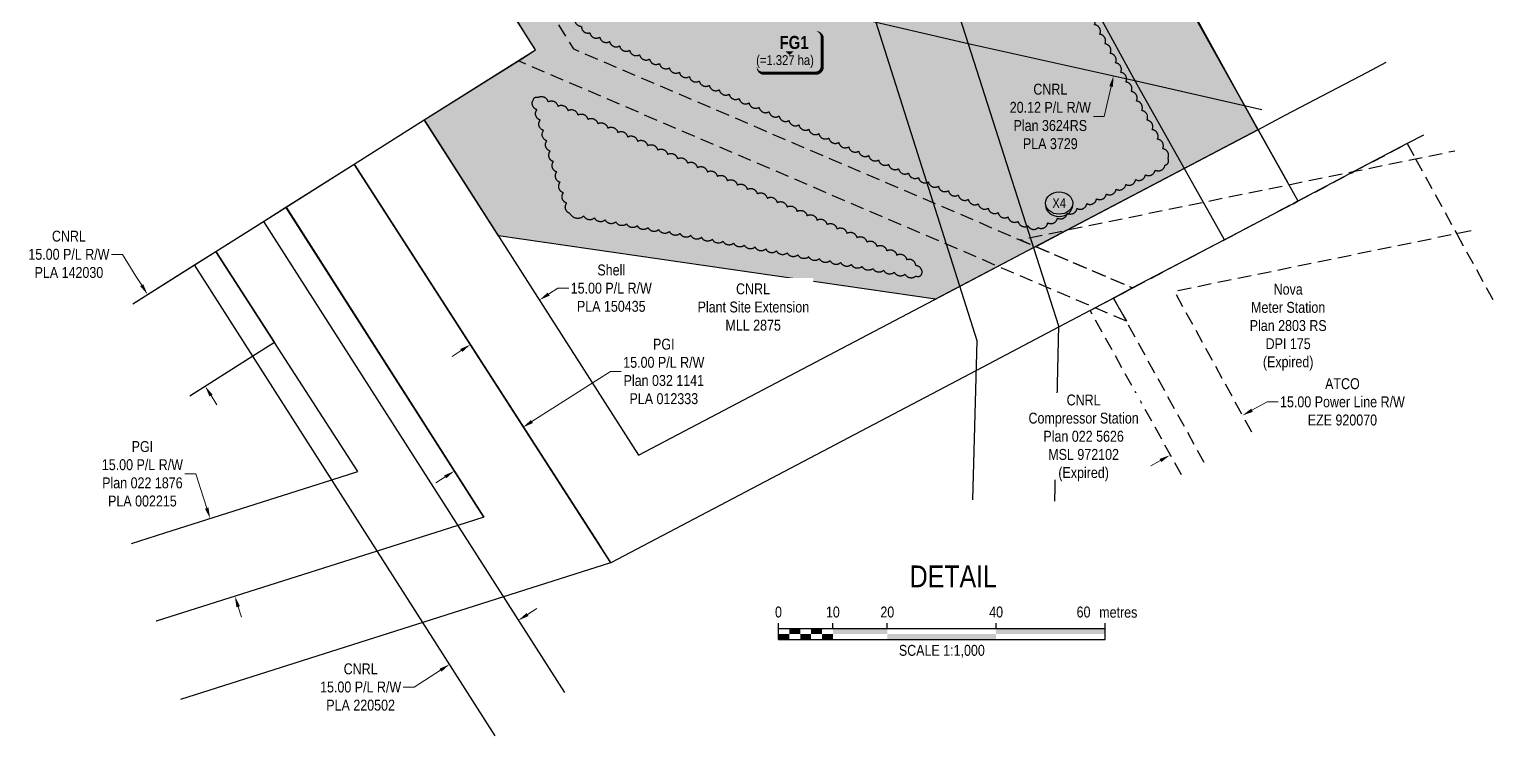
# Model space of a CAD drawing. Extents: x 390804 to 394411, y 6076507 to 6079809.
# Drawn here: x 391069 to 392415, y 6076507 to 6077159 of the extents above; entities that cross this region are included whole.
import ezdxf
from ezdxf.enums import TextEntityAlignment as Align

# ---------------------------------------------------------------- set-up
doc = ezdxf.new("R2010")
doc.units = 0
doc.header["$LTSCALE"] = 5
doc.header["$PDSIZE"] = 0.5
for name, pattern in [('0', [1, 1, 0]), ('foc-ACCESSROAD', [3.75, 2.5, -1.25]), ('foc-FLOWLINE', [3.75, 2.5, -1.25])]:
    doc.linetypes.add(name, pattern=pattern)
doc.layers.get('Defpoints').update_dxf_attribs({"color": 9})
for name, color, linetype, lineweight in [('C-AR-T', 13, 'Continuous', 9), ('C-RW-T', 13, 'Continuous', 9), ('C-WS-T', 13, 'Continuous', 9), ('F-RW-T', 190, 'Continuous', 9)]:
    doc.layers.add(name, color=color, linetype=linetype, lineweight=lineweight)
for name, color, linetype in [('C-RW', 13, 'Continuous'), ('DETAIL-T', 7, 'Continuous'), ('F-AR', 190, 'foc-ACCESSROAD'), ('F-EZE', 190, 'foc-FLOWLINE'), ('F-RW', 190, 'Continuous'), ('F-WS', 190, 'foc-ACCESSROAD'), ('L-TITLEDB', 4, 'Continuous'), ('P-CROSSINGS', 250, 'Continuous'), ('P-TEMP-BLOCKS', 250, 'Continuous'), ('P-WORKAREA', 113, 'Continuous'), ('P-WORKAREA-H', 111, 'Continuous'), ('T-BUSH', 110, '0')]:
    doc.layers.add(name, color=color, linetype=linetype)
doc.styles.add('80', font='ARIALN.TTF', dxfattribs={"height": 10})
doc.styles.add('80CG', font='ARIALN.TTF', dxfattribs={"height": 10})
doc.styles.add('80L', font='ARIALN.TTF', dxfattribs={"height": 10})
doc.styles.add('BOLD', font='ARIALNB.TTF')
doc.styles.add('Crossing', font='ARIALN.TTF', dxfattribs={"height": 10})
doc.dimstyles.new('Compass 5 000', dxfattribs={"dimscale": 5, "dimtxt": 9, "dimasz": 2, "dimexe": 0.2, "dimexo": 0.0625, "dimgap": 0.5, "dimtad": 0, "dimtih": 1, "dimtoh": 1, "dimzin": 0, "dimdsep": 46, "dimtxsty": '80CG', "dimcen": 0.1, "dimse1": 1, "dimse2": 1, "dimclrd": 256, "dimclrt": 256, "dimaunit": 1, "dimadec": 4, "dimazin": 0, "dimtfac": 0.06, "dimtofl": 0, "dimtmove": 0, "dimatfit": 1, "dimfxl": 0.2, "dimtolj": 1, "dimtzin": 0, "dimlwd": -1, "dimarcsym": 0})

# ---------------------------------------------------------------- blocks, each defined once
blk = doc.blocks.new('*D85')
at = {"layer": 'C-AR-T', "transparency": 16777216}
for p, q in [((391526.2866607509, 6076621.594340696), (391534.7126456355, 6076626.979763495)), ((391446.2786648353, 6076570.457661577), (391422.0623179884, 6076554.979914083)), ((391422.0623179884, 6076554.979914083), (391412.0623179884, 6076554.979914083))]:
    blk.add_line(p, q, dxfattribs=at)
for points in [[(391525.3890902838, 6076622.99867151), (391527.1842312175, 6076620.190009882), (391517.8606758662, 6076616.208917897)], [(391445.3810943682, 6076571.861992391), (391447.1762353019, 6076569.053330762), (391454.7046497199, 6076575.843084375)]]:
    blk.add_solid(points, dxfattribs=at)
at = {"layer": 'Defpoints', "color": 0, "transparency": 16777216}
for p in [(391372.8933722624, 6076843.023479073), (391309.737346116, 6076802.657645551), (391454.7046497199, 6076575.843084375)]:
    blk.add_point(p, dxfattribs=at)
at = {"layer": 'C-AR-T', "transparency": 16777216, "insert": (391372.9763698298, 6076554.979914084), "char_height": 10, "attachment_point": 5, "style": '80CG'}
blk.add_mtext('\\A1;CNRL\\P15.00 P/L R/W\\PPLA 220502', dxfattribs=at)
blk = doc.blocks.new('*D88')
at = {"layer": 'C-RW-T', "transparency": 16777216}
for p, q in [((392089.0321780299, 6077222.99280293), (392091.2691720456, 6077232.739384781)), ((392062.2725517298, 6077106.401124005), (392055.9438094164, 6077078.826796788)), ((392055.9438094164, 6077078.826796788), (392045.9438094163, 6077078.826796787))]:
    blk.add_line(p, q, dxfattribs=at)
for points in [[(392087.4077477215, 6077223.365635267), (392090.6566083384, 6077222.619970595), (392086.7951840144, 6077213.246221079)], [(392060.6481214215, 6077106.773956342), (392063.8969820383, 6077106.02829167), (392064.5095457456, 6077116.147705856)]]:
    blk.add_solid(points, dxfattribs=at)
at = {"layer": 'Defpoints', "color": 0, "transparency": 16777216}
for p in [(392155.8287813338, 6077197.401923412), (392064.5095457456, 6077116.147705856), (392133.5431430647, 6077100.303408189)]:
    blk.add_point(p, dxfattribs=at)
at = {"layer": 'C-RW-T', "transparency": 16777216, "insert": (392006.4042459783, 6077078.826796789), "char_height": 10, "attachment_point": 5, "style": '80CG'}
blk.add_mtext('\\A1;CNRL\\P20.12 P/L R/W\\PPlan 3624RS\\PPLA 3729', dxfattribs=at)
blk = doc.blocks.new('*D89')
at = {"layer": 'C-RW-T', "transparency": 16777216}
for p, q in [((391144.1243016426, 6076952.247021863), (391154.1243016426, 6076952.247021863)), ((391154.1243016426, 6076952.247021863), (391166.6203763713, 6076932.362094)), ((391171.9411692116, 6076923.895148651), (391166.6203763713, 6076932.362094)), ((391235.5584425088, 6076822.661367814), (391240.8792353496, 6076814.194422465))]:
    blk.add_line(p, q, dxfattribs=at)
for points in [[(391173.3523267698, 6076924.781947457), (391170.5300116534, 6076923.008349843), (391177.261962052, 6076915.428203301)], [(391236.969600067, 6076823.548166621), (391234.1472849506, 6076821.774569007), (391230.2376496685, 6076831.128313163)]]:
    blk.add_solid(points, dxfattribs=at)
at = {"layer": 'Defpoints', "color": 0, "transparency": 16777216}
for p in [(391199.5264779618, 6076929.419657356), (391177.261962052, 6076915.428203301), (391252.5021655783, 6076845.119767219)]:
    blk.add_point(p, dxfattribs=at)
at = {"layer": 'C-RW-T', "transparency": 16777216, "insert": (391105.0383534851, 6076952.247021863), "char_height": 10, "attachment_point": 5, "style": '80CG'}
blk.add_mtext('\\A1;CNRL\\P15.00 P/L R/W\\PPLA 142030', dxfattribs=at)
blk = doc.blocks.new('*D95')
at = {"layer": 'Defpoints', "color": 0, "transparency": 16777216}
for p in [(391439.651342391, 6076922.339278277), (391376.8034798955, 6076882.268535553), (391459.0159039991, 6076753.32470336)]:
    blk.add_point(p, dxfattribs=at)
at = {"layer": 'F-RW-T', "transparency": 16777216}
for p, q in [((391530.2957203779, 6076798.771518416), (391602.3425933486, 6076844.707395884)), ((391602.3425933486, 6076844.707395884), (391612.3425933486, 6076844.707395884)), ((391450.5839501163, 6076747.948631028), (391442.1519962335, 6076742.572558696))]:
    blk.add_line(p, q, dxfattribs=at)
for points in [[(391529.3997083227, 6076800.176844063), (391531.1917324336, 6076797.366192768), (391521.8637664951, 6076793.395446084)], [(391449.6879380611, 6076749.353956675), (391451.479962172, 6076746.54330538), (391459.0159039991, 6076753.32470336)]]:
    blk.add_solid(points, dxfattribs=at)
at = {"layer": 'F-RW-T', "transparency": 16777216, "insert": (391651.4285415071, 6076844.707395884), "char_height": 10, "attachment_point": 5, "style": '80CG'}
blk.add_mtext('\\A1;PGI\\P15.00 P/L R/W\\PPlan 032 1141\\PPLA 012333', dxfattribs=at)
blk = doc.blocks.new('*D96')
at = {"layer": 'Defpoints', "color": 0, "transparency": 16777216}
for p in [(391523.6251678341, 6076931.480321798), (391460.1517288103, 6076890.548836129), (391473.7812958248, 6076869.413138837)]:
    blk.add_point(p, dxfattribs=at)
at = {"layer": 'F-RW-T', "transparency": 16777216}
for p, q in [((391545.6588543952, 6076915.764105538), (391554.0629739417, 6076921.18358657)), ((391554.0629739417, 6076921.18358657), (391564.0629739417, 6076921.183586569)), ((391465.3771762783, 6076863.993657805), (391456.9730567322, 6076858.574176774))]:
    blk.add_line(p, q, dxfattribs=at)
for points in [[(391544.7556075566, 6076917.164792129), (391546.5621012338, 6076914.363418946), (391537.2547348486, 6076910.344624506)], [(391464.4739294397, 6076865.394344397), (391466.2804231169, 6076862.592971214), (391473.7812958248, 6076869.413138837)]]:
    blk.add_solid(points, dxfattribs=at)
at = {"layer": 'F-RW-T', "transparency": 16777216, "insert": (391603.1489220997, 6076921.183586569), "char_height": 10, "attachment_point": 5, "style": '80CG'}
blk.add_mtext('\\A1;Shell\\P15.00 P/L R/W\\PPLA 150435', dxfattribs=at)
blk = doc.blocks.new('*D97')
at = {"layer": 'Defpoints', "color": 0, "transparency": 16777216}
for p in [(391309.9749141834, 6076733.738140736), (391234.6940574986, 6076709.730226335), (391332.7611508032, 6076662.28806037)]:
    blk.add_point(p, dxfattribs=at)
at = {"layer": 'F-RW-T', "transparency": 16777216}
for p, q in [((391211.617079081, 6076750.735293318), (391221.6170790812, 6076750.735293318)), ((391221.6170790812, 6076750.735293318), (391228.6173639654, 6076728.784721754)), ((391231.6557107321, 6076719.257474045), (391228.6173639654, 6076728.784721754)), ((391260.5186408849, 6076628.752898259), (391263.5569876516, 6076619.225650549))]:
    blk.add_line(p, q, dxfattribs=at)
for points in [[(391233.2435853505, 6076719.763865173), (391230.0678361142, 6076718.751082918), (391234.6940574986, 6076709.730226335)], [(391262.1065155033, 6076629.259289387), (391258.930766267, 6076628.246507131), (391257.4802941184, 6076638.280145969)]]:
    blk.add_solid(points, dxfattribs=at)
at = {"layer": 'F-RW-T', "transparency": 16777216, "insert": (391172.5311309227, 6076750.735293317), "char_height": 10, "attachment_point": 5, "style": '80CG'}
blk.add_mtext('\\A1;\\A1;PGI\\P15.00 P/L R/W\\PPlan 022 1876\\PPLA 002215', dxfattribs=at)
blk = doc.blocks.new('*D98')
at = {"layer": 'Defpoints', "color": 0, "transparency": 16777216}
for p in [(391824.2903807899, 6077746.003976395), (392178.8756303014, 6077112.827750402), (392112.0159476716, 6077075.385635121)]:
    blk.add_point(p, dxfattribs=at)
at = {"layer": 'F-RW-T', "transparency": 16777216}
for p, q in [((391833.0154023953, 6077750.89007893), (391841.7404240011, 6077755.776181465)), ((391739.9806549493, 6077698.789656043), (391729.9806549493, 6077698.789656043)), ((391748.7056765552, 6077703.675758578), (391739.9806549493, 6077698.789656043))]:
    blk.add_line(p, q, dxfattribs=at)
for points in [[(391832.2010519728, 6077752.344249198), (391833.8297528182, 6077749.435908663), (391824.2903807899, 6077746.003976395)], [(391747.8913261327, 6077705.129928846), (391749.5200269781, 6077702.221588312), (391757.4306981605, 6077708.561861114)]]:
    blk.add_solid(points, dxfattribs=at)
at = {"layer": 'F-RW-T', "transparency": 16777216, "insert": (391690.8947067913, 6077698.789656043), "char_height": 10, "attachment_point": 5, "style": '80CG'}
blk.add_mtext('\\A1;Nova\\P15.24 P/L R/W\\PPlan 2803 RS\\PDPL 3598', dxfattribs=at)
blk = doc.blocks.new('*U84')
h = blk.add_hatch(color=111)
edge = h.paths.add_edge_path()
edge.add_line((-23.99999999999998, -20), (23.99999999999998, -20))
edge.add_arc((23.99999999999998, -14), 6, 270, 360)
edge.add_line((29.99999999999998, -14), (29.99999999999998, 12.5))
edge.add_arc((23.99999999999998, 12.5), 6, 0, 90)
edge.add_line((23.99999999999998, 18.5), (-23.99999999999998, 18.5))
edge.add_arc((-23.99999999999998, 12.5), 6, 90, 180)
edge.add_line((-29.99999999999998, 12.5), (-29.99999999999998, -14))
edge.add_arc((-23.99999999999998, -14), 6, 180, 270)
at = {"color": 250, "flags": 128}
blk.add_lwpolyline([(-23.99999999999998, -20, 3, 3, 0), (23.99999999999998, -20, 3, 3, 0.414213562373095), (29.99999999999998, -14, 3, 3, 0), (29.99999999999998, 12.5, 3, 0, 0.414213562373095), (23.99999999999998, 18.5, 0, 0, 0), (-23.99999999999998, 18.5, 0, 0, 0.414213562373095), (-29.99999999999998, 12.5, 0, 0, 0), (-29.99999999999998, -14, 0, 3, 0.414213562373095)], format="xyseb", close=True, dxfattribs=at)
at = {"flags": 128}
blk.add_lwpolyline([(-1.345057402939676e-10, -3.31662897195136, 0, 7.499999999999997, 0), (-3.398394867633905e-15, 3.944304526105059e-31, 0, 0, 0)], format="xyseb", dxfattribs=at)
at = {"color": 250}
for tag, p, height, style in [('TEMP_AREA_W1_001', (-9.212824010914055, 2.244292974654144), 12, 'BOLD'), ('ENTER_TEXT_001', (-30.65893587994544, -12.47010782646594), 9, '80')]:
    blk.add_attdef(tag, p, '', height=height, dxfattribs=dict(at, style=style))
blk = doc.blocks.new('*U21')
at = {"color": 0}
for p, q in [((-150.0000000000342, 0), (-150.0000000000342, 15.00000000000273)), ((-100.0000000000232, 10.00000000000182), (-100.0000000000232, 15.00000000000273)), ((-50.00000000001134, 10.00000000000182), (-50.00000000001134, 15.00000000000273)), ((50.00000000001134, 10.00000000000182), (50.00000000001134, 15.00000000000273)), ((150.2392182250246, -2.274e-13), (150.2392182250246, 15.0000000000025)), ((-150.0000000000342, 10.00000000000182), (150.2392182250246, 10.00000000000159)), ((-150.0000000000342, 0), (150.2392182250246, -2.274e-13))]:
    blk.add_line(p, q, dxfattribs=at)
for points in [[(-150.0000000000342, 5.000000000000909), (-140.0000000000233, 5.000000000000909), (-150.0000000000342, 0), (-140.0000000000233, 0)], [(-140.0000000000342, 10.00000000000091), (-130.0000000000232, 10.00000000000091), (-140.0000000000342, 5), (-130.0000000000232, 5)], [(-130.0000000000342, 5.000000000000909), (-120.0000000000233, 5.000000000000909), (-130.0000000000342, 0), (-120.0000000000233, 0)], [(-120.0000000000342, 10.00000000000091), (-110.0000000000233, 10.00000000000091), (-120.0000000000342, 5), (-110.0000000000233, 5)], [(-110.0000000000342, 5.000000000000909), (-100.0000000000232, 5.000000000000909), (-110.0000000000342, 0), (-100.0000000000232, 0)], [(-100.0000000000232, 10.00000000000182), (-50.00000000001134, 10.00000000000182), (-100.0000000000232, 5.000000000000909), (-50.00000000001134, 5.000000000000909)], [(-50.00000000001134, 5.000000000000909), (50.00000000001134, 5.000000000000909), (-50.00000000001134, 0), (50.00000000001134, 0)], [(50.00000000001134, 10.00000000000182), (150.2392182250246, 10.00000000000159), (50.00000000001134, 5.000000000000909), (150.2392182250246, 5.000000000000682)]]:
    blk.add_solid(points, dxfattribs=at)
at = {"color": 0, "style": '80'}
blk.add_text('metres', height=10.00000000000227, dxfattribs=at).set_placement((162.2392182250246, 20.0000000000025), align=Align.CENTER)
for s, insert, char_height, attachment_point in [('0', (-150.0000000000342, 30.21145975443656), 10, 2), ('10', (-100.0000000000232, 30.21145975443656), 10, 2), ('20', (-50.00000000001134, 30.21145975443656), 10, 2), ('40', (50.00000000001134, 30.21145975443656), 10, 2), ('60', (136.6959500629242, 30.21828103683765), 10, 3), ('SCALE 1:1,000', (0.1196091124951968, -5.000000000000114), 10.00000000000227, 2)]:
    blk.add_mtext(s, dxfattribs=dict(at, insert=insert, char_height=char_height, attachment_point=attachment_point))
blk = doc.blocks.new('*D102')
at = {"layer": 'Defpoints', "color": 0, "transparency": 16777216}
for p in [(392141.6106169405, 6076879.540855373), (392075.0725465966, 6076843.047301529), (392182.8593422673, 6076804.332762485)]:
    blk.add_point(p, dxfattribs=at)
at = {"layer": 'F-RW-T', "transparency": 16777216}
for p, q in [((392191.6271921964, 6076809.141588498), (392205.5587227009, 6076816.782493262)), ((392205.5587227009, 6076816.782493262), (392215.5587227005, 6076816.782493262)), ((392107.5534219942, 6076763.030382628), (392098.785572065, 6076758.221556615))]:
    blk.add_line(p, q, dxfattribs=at)
for points in [[(392190.825721194, 6076810.602896821), (392192.4286631988, 6076807.680280177), (392182.8593422673, 6076804.332762485)], [(392106.7519509918, 6076764.49169095), (392108.3548929966, 6076761.569074306), (392116.3212719234, 6076767.83920864)]]:
    blk.add_solid(points, dxfattribs=at)
at = {"layer": 'F-RW-T', "transparency": 16777216, "insert": (392274.6992411176, 6076816.782493262), "char_height": 10, "attachment_point": 5, "style": '80CG'}
blk.add_mtext('\\A1;ATCO\\P15.00 Power Line R/W\\PEZE 920070', dxfattribs=at)
blk = doc.blocks.new('xing2')
h = blk.add_hatch(color=50)
h.dxf.hatch_style = 1
edge = h.paths.add_edge_path()
edge.add_ellipse((0, 0), major_axis=(-12.5, 0), ratio=0.8162973455633619, start_angle=0, end_angle=360)
h = blk.add_hatch(color=250)
h.dxf.hatch_style = 1
edge = h.paths.add_edge_path()
edge.add_ellipse((0, -2.047489049626165), major_axis=(-12.5, 0), ratio=0.8162973455633619, start_angle=0, end_angle=180)
edge.add_line((12.5, -2.047489049626165), (12.5, 0))
edge.add_ellipse((0, 0), major_axis=(-12.5, 0), ratio=0.8162973455633619, start_angle=0, end_angle=180, ccw=False)
edge.add_line((-12.5, 0), (-12.5, -2.047489049626165))
at = {"color": 250}
blk.add_ellipse((0, 0), major_axis=(-12.5, 0), ratio=0.8162973455633619, dxfattribs=at)
blk.add_ellipse((0, -2.047489049626165), major_axis=(-12.5, 0), ratio=0.8162973455633619, start_param=0, end_param=3.141592653589793, dxfattribs=at)
at = {"color": 250, "style": 'Crossing'}
blk.add_attdef('CROSSING', text='', height=9, dxfattribs=at).set_placement((0.08916442567715421, 0.0199513138486509), align=Align.MIDDLE_CENTER)
at = {"color": 250, "style": 'Crossing', "flags": 1}
for tag, p in [('OWNER', (0.08916442567715421, -12.49201765665748)), ('DESCRIPTION', (0.08916442567715421, -25.770021277247)), ('LOCATION', (0.08916442567715421, -39.30337514164421)), ('DWG_REF', (0.08916442567715421, -52.83672900604233))]:
    blk.add_attdef(tag, text='', height=9, dxfattribs=at).set_placement(p, align=Align.MIDDLE_CENTER)

msp = doc.modelspace()

# ---------------------------------------------------------------- hatches: boundary and pattern name
at = {"layer": 'P-WORKAREA-H'}
h = msp.add_hatch(color=256, dxfattribs=at)
h.dxf.hatch_style = 1
h.paths.add_polyline_path([(391385.5390491517, 6077374.1337432), (391933.1848727131, 6077546.269849725), (392197.0564923207, 6077066.699967873), (391900.9608654744, 6076911.136150613), (391499.5430985641, 6076969.160827432), (391431.4236665847, 6077075.745299485), (391533.6912822539, 6077140.0134703), (391468.2633633254, 6077242.717401301), (391462.0510455822, 6077253.902662341), (391404.2549771449, 6077344.752310652), (391387.7269534033, 6077371.716387069)])

# ---------------------------------------------------------------- linework, layer by layer
at = {"layer": 'C-RW', "flags": 128}
for points in [[(392200.585069842, 6077084.916230278), (392085.3393400405, 6077111.366940058), (391930.9861440982, 6077145.633816565), (391846.449278635, 6077165.24864025), (391502.9557924154, 6077244.932583212), (391462.0510455819, 6077253.902662341), (391415.7519071494, 6077326.665531314), (391404.2549771447, 6077344.752310652), (391387.7269534027, 6077371.716387069), (391385.5390491559, 6077374.1337432), (391427.5074530492, 6077364.499678001), (391811.1909519251, 6077276.317872199), (391895.33198829, 6077256.981542767), (392020.7601188811, 6077228.100237941), (392119.486844151, 6077205.580119105), (392221.8796072, 6077182.538197891)], [(391496.6736766738, 6076510.17871598), (391273.8994711201, 6076858.72926783), (391220.3165404106, 6076942.531437917), (391240.0204801377, 6076954.900376836), (391283.7172679048, 6076982.517955543), (391560.208449026, 6076550.014283896)], [(391163.7269861484, 6076906.922561666), (391220.3324289854, 6076942.494520918), (391240.0320064619, 6076954.850047372), (391293.8811431776, 6076871.440597143), (391273.8994711201, 6076858.72926783), (391216.0596454268, 6076821.940937555)]]:
    msp.add_lwpolyline(points, dxfattribs=at)
at = {"layer": 'C-RW-T'}
msp.add_line((391486.0450743588, 6076710.931538996), (391185.0781260409, 6076615.418384555), dxfattribs=at)
at = {"layer": 'F-AR', "linetype": 'Continuous', "flags": 128}
msp.add_lwpolyline([(392233.9426967039, 6077001.195660314), (392134.9631340973, 6077177.94160784), (392119.4868441515, 6077205.580119105), (392115.4801546741, 6077212.90333725), (392083.4539427338, 6077271.441914924), (392006.3185717379, 6077412.513794942), (391969.6463961682, 6077479.543692671), (391933.1848727171, 6077546.269849722), (391896.4631143485, 6077613.383648646), (391780.1341707784, 6077825.955536578)], dxfattribs=at)
at = {"layer": 'F-EZE', "flags": 128}
for points in [[(391204.5854331816, 6077718.112993487), (391374.6745203426, 6077449.842098263), (391385.0087380171, 6077431.847822142), (391416.1122716289, 6077384.264473951), (391422.8655768292, 6077371.859546369), (391427.5074530492, 6077364.499678001), (391445.9212910487, 6077335.318634161), (391502.9557924154, 6077244.932583212), (391568.6092049568, 6077140.891913219), (392082.036217402, 6076921.388452766)], [(392126.9215671323, 6076749.835076112), (392042.9963810677, 6076900.71262945), (392047.5593759753, 6076903.096901954), (392064.5516628161, 6076912.141100847), (392082.036217402, 6076921.388452766), (391978.6345400448, 6076965.595371075), (391988.0878505873, 6076967.697861689), (392021.7175377876, 6076974.597241317), (392146.5341296624, 6077000.095285981), (392224.7569808326, 6077016.07445673), (392285.8403110398, 6077028.542814748), (392377.8357660196, 6077047.355631734)], [(392392.8644666104, 6076973.864662813), (392120.4015709635, 6076918.210944866), (392192.6858494068, 6076786.416260684)], [(392082.0362174018, 6076921.388452762), (392064.5497530374, 6076912.133637281), (392076.2512619874, 6076890.839738477)]]:
    msp.add_lwpolyline(points, dxfattribs=at)
at = {"layer": 'F-EZE'}
msp.add_lwpolyline([(392076.2512619874, 6076890.839738477), (391517.8292903705, 6077129.851745916), (391519.4641669197, 6077130.875879499), (391533.6912822568, 6077140.0134703), (391468.2633633286, 6077242.717401305), (391462.0510455819, 6077253.902662341), (391415.7519071494, 6077326.665531314), (391404.2549771447, 6077344.752310652), (391387.7269534027, 6077371.716387069), (391385.5390491559, 6077374.1337432), (391380.9066642703, 6077381.454352009), (391347.5106816752, 6077434.930555834), (391343.0980811612, 6077441.29039069), (391178.8099385701, 6077701.770816873)], dxfattribs=at)
at = {"layer": 'F-RW', "flags": 128}
for points in [[(391780.1341707784, 6077825.955536578), (391896.4631143485, 6077613.383648646), (391933.1848727171, 6077546.269849722), (391969.6463961682, 6077479.543692671), (392006.3185717379, 6077412.513794942), (392083.4539427338, 6077271.441914924), (392115.4801546741, 6077212.90333725), (392119.4868441515, 6077205.580119105), (392134.9631340973, 6077177.94160784), (392224.1982827378, 6077018.596077473)], [(392166.2824854248, 6076965.620400011), (392084.8677668412, 6077110.410939344), (392035.7408663423, 6077200.602732818), (392020.7601188811, 6077228.100237941), (392016.7216091697, 6077235.481791052), (391984.6372055104, 6077294.089469154), (391932.1877668408, 6077389.040939344), (391895.9077668394, 6077455.91093934), (391858.9688228717, 6077523.288232639), (391822.1882831961, 6077590.400540239), (391713.2451163696, 6077789.185750787)], [(391935.3871665864, 6076726.808583395), (391939.1653304598, 6076872.907847492), (391846.449278635, 6077165.24864025), (391819.5500469833, 6077249.985305126), (391811.1909519255, 6077276.317872199), (391809.0509318427, 6077283.058503609), (391791.4511095168, 6077338.513616259), (391767.0552430759, 6077415.369863871), (391895.9077668394, 6077455.91093934), (391969.6463961682, 6077479.543692671), (392081.110750168, 6077514.538640053), (392099.3385084082, 6077520.44666982), (392154.6219028675, 6077537.827823413), (392379.5890860987, 6077608.556542611)], [(392402.034741193, 6077537.024176435), (392191.3733037473, 6077470.879969795), (392136.1275080038, 6077453.615970405), (392117.7823194053, 6077447.839825416), (392006.3185717379, 6077412.513794942), (391932.1877668408, 6077389.040939344), (391861.1523100184, 6077366.409409578), (391875.5140256291, 6077319.208079531), (391893.5773648684, 6077263.633985738), (391895.33198829, 6077256.981542767), (391903.7289718224, 6077230.756240963), (391930.9861440982, 6077145.633816565), (392014.0826540067, 6076886.534365891), (392010.1292650145, 6076725.723865706)], [(392349.2282229264, 6077061.738653365), (392334.2372980983, 6077054.072857063), (392285.8246504374, 6077028.503638614), (392233.1007734369, 6077000.752515431), (392229.426214217, 6076998.777259603), (392165.6584538695, 6076965.292720175), (392082.0362174018, 6076921.388452762), (392064.5497530374, 6076912.133637277), (392047.5655646653, 6076903.089748057), (392042.9881707165, 6076900.719831006), (392014.0537134387, 6076885.357161428), (391938.4949198482, 6076845.608264074), (391602.918863537, 6076669.156407503), (391366.9777668412, 6077035.035939306), (391431.4236665873, 6077075.745299488), (391628.2322434413, 6076767.804706763), (391923.5473203977, 6076923.006372267), (391958.5831754937, 6076941.349628768), (391991.0105802611, 6076958.460961738), (391993.4511142025, 6076959.620810074), (392021.7193532042, 6076974.600702514), (392129.4123198671, 6077031.191481614), (392197.0564923234, 6077066.699967873), (392222.1829558515, 6077079.958099721), (392297.8298662088, 6077119.651768207), (392314.972049801, 6077128.728656226)], [(391207.756327107, 6076543.958186135), (391602.8073544197, 6076669.32932737), (391366.9777668392, 6077035.035939306), (391431.4236665854, 6077075.745299485), (391628.2322434413, 6076767.804706763)], [(391486.0450743611, 6076710.931538998), (391304.3025064222, 6076995.523893995), (391366.9777668392, 6077035.035939306), (391593.6495030223, 6076683.530627729)], [(391162.4266953412, 6076686.778226491), (391193.0685091717, 6076696.455369416), (391346.3687125571, 6076745.344533576), (391370.3668192629, 6076752.997936128), (391293.8811431769, 6076871.440597143), (391240.033739316, 6076954.850006457), (391283.7138151639, 6076982.543065712), (391304.4750815346, 6076995.710037404), (391486.0450743588, 6076710.931538996)], [(391486.0450743611, 6076710.931538998), (391462.1794470947, 6076703.35698036), (391388.2061608487, 6076679.883624974), (391215.2358435342, 6076624.991211923), (391185.0781260409, 6076615.418384555)]]:
    msp.add_lwpolyline(points, dxfattribs=at)
at = {"layer": 'F-WS'}
msp.add_lwpolyline([(392147.6825484985, 6076761.218944964), (392076.2512619872, 6076890.839738477), (392064.5478671694, 6076912.151702343), (392082.0700734517, 6076921.427199868), (392165.6694406057, 6076965.317489833), (392229.4244519633, 6076998.788313733), (392233.1071567722, 6077000.765880425), (392285.8890134497, 6077028.512633875), (392334.2052580475, 6077054.037570827), (392341.9265919984, 6077040.012304621), (392379.673355269, 6076971.170224775), (392414.5561721729, 6076907.553758246)], dxfattribs=at)
at = {"layer": 'L-TITLEDB', "flags": 128}
for points in [[(391163.7208288292, 6076906.932560371), (391240.0204801377, 6076954.900376836), (391304.4750815348, 6076995.710037404), (391366.9777668392, 6077035.035939306), (391431.4236665854, 6077075.745299485), (391517.8292903705, 6077129.851745916), (391533.6912822568, 6077140.0134703), (391468.2633633286, 6077242.717401305), (391462.0510455819, 6077253.902662341), (391404.2549771452, 6077344.752310652), (391387.7269534027, 6077371.716387069), (391385.5390491559, 6077374.1337432), (391347.5106816752, 6077434.930555834), (391343.0377668393, 6077441.485939344), (391178.8597891792, 6077701.802423154)], [(391163.7269861484, 6076906.922561666), (391220.3324289854, 6076942.494520918), (391240.0320064615, 6076954.850047372), (391283.7287127922, 6076982.488652107), (391304.3025064222, 6076995.523893995), (391366.9777668392, 6077035.035939306), (391431.4236665847, 6077075.745299485), (391517.8292903705, 6077129.851745916), (391519.4641669197, 6077130.875879499), (391533.6912822568, 6077140.0134703), (391468.2633633286, 6077242.717401305), (391462.0510455819, 6077253.902662341), (391415.7519071494, 6077326.665531314), (391404.2549771447, 6077344.752310652), (391387.7269534027, 6077371.716387069), (391385.5390491559, 6077374.1337432), (391380.9066642703, 6077381.454352009), (391347.5106816752, 6077434.930555834), (391343.0980811612, 6077441.29039069), (391178.8099385701, 6077701.770816873)]]:
    msp.add_lwpolyline(points, dxfattribs=at)
at = {"layer": 'P-WORKAREA', "flags": 128}
msp.add_lwpolyline([(391385.5390491517, 6077374.1337432), (391933.1848727131, 6077546.269849725), (392197.0564923207, 6077066.699967873), (391900.9608654744, 6076911.136150613), (391499.5430985641, 6076969.160827432), (391431.4236665847, 6077075.745299485), (391533.6912822539, 6077140.0134703), (391468.2633633254, 6077242.717401301), (391462.0510455822, 6077253.902662341), (391404.2549771449, 6077344.752310652), (391387.7269534033, 6077371.716387069), (391385.5390491517, 6077374.1337432)], dxfattribs=at)
at = {"layer": 'T-BUSH', "flags": 128}
for points in [[(391420.8626224054, 6077382.6125389, 0.52056705), (391426.5999965922, 6077374.426639379, 0.52056705), (391432.337370779, 6077366.240739857, 0.52056705), (391438.0747449659, 6077358.054840334, 0.52056705), (391443.8121191526, 6077349.868940813, 0.52056705), (391449.5494933394, 6077341.68304129, 0.52056705), (391455.2868675263, 6077333.497141769, 0.52056705), (391461.0242417131, 6077325.311242247, 0.52056705), (391466.7616158999, 6077317.125342725, 0.52056705), (391472.4989900867, 6077308.939443203, 0.52056705), (391478.2363642735, 6077300.753543681, 0.52056705), (391483.9737384603, 6077292.567644159, 0.52056705), (391489.7111126471, 6077284.381744638, 0.52056705), (391495.448486834, 6077276.195845115, 0.52056705), (391501.1858610208, 6077268.009945594, 0.52056705), (391506.9232352076, 6077259.824046072, 0.52056705), (391512.6606093944, 6077251.638146549, 0.52056705), (391518.3979835812, 6077243.452247028, 0.52056705), (391524.135357768, 6077235.266347505, 0.52056705), (391529.8727319549, 6077227.080447984, 0.52056705), (391535.6101061417, 6077218.894548462, 0.52056705), (391541.3474803285, 6077210.708648941, 0.52056705), (391547.0848545153, 6077202.522749418, 0.52056705), (391552.8222287021, 6077194.336849896, 0.52056705), (391558.5596028889, 6077186.150950374, 0.52056705), (391564.2969770758, 6077177.965050853, 0.52056705), (391570.0343512626, 6077169.779151331, 0.52056705), (391575.7717254494, 6077161.593251809, 0.52056705), (391583.3931626499, 6077155.703881764, 0.52056705), (391592.5424415045, 6077151.676834461, 0.52056705), (391601.6917203592, 6077147.649787158, 0.52056705), (391610.8409992138, 6077143.622739855, 0.52056705), (391619.9902780685, 6077139.595692552, 0.52056705), (391629.1395569231, 6077135.568645248, 0.52056705), (391638.2888357778, 6077131.541597945, 0.52056705), (391647.4381146324, 6077127.514550642, 0.52056705), (391656.587393487, 6077123.487503339, 0.52056705), (391665.7366723418, 6077119.460456036, 0.52056705), (391674.8859511964, 6077115.433408733, 0.52056705), (391684.035230051, 6077111.406361429, 0.52056705), (391693.1845089057, 6077107.379314126, 0.52056705), (391702.3337877603, 6077103.352266823, 0.52056705), (391711.483066615, 6077099.325219519, 0.52056705), (391720.6323454697, 6077095.298172216, 0.52056705), (391729.7816243243, 6077091.271124913, 0.52056705), (391738.930903179, 6077087.24407761, 0.52056705), (391748.0801820336, 6077083.217030307, 0.52056705), (391757.2294608883, 6077079.189983004, 0.52056705), (391766.3787397429, 6077075.1629357, 0.52056705), (391775.5280185975, 6077071.135888397, 0.52056705), (391784.6772974522, 6077067.108841093, 0.52056705), (391793.8265763068, 6077063.081793792, 0.52056705), (391802.9758551616, 6077059.054746488, 0.52056705), (391812.1251340162, 6077055.027699185, 0.52056705), (391821.2744128709, 6077051.000651881, 0.52056705), (391830.4236917255, 6077046.973604578, 0.52056705), (391839.5729705801, 6077042.946557274, 0.52056705), (391848.7222494348, 6077038.919509972, 0.52056705), (391857.8715282895, 6077034.892462669, 0.52056705), (391867.0208071441, 6077030.865415365, 0.52056705), (391876.1700859987, 6077026.838368062, 0.52056705), (391885.3193648534, 6077022.811320758, 0.52056705), (391894.468643708, 6077018.784273456, 0.52056705), (391903.6179225627, 6077014.757226152, 0.52056705), (391912.7672014174, 6077010.730178849, 0.52056705), (391921.916480272, 6077006.703131546, 0.52056705), (391931.0657591266, 6077002.676084243, 0.52056705), (391940.2150379813, 6076998.649036939, 0.52056705), (391949.3643168359, 6076994.621989637, 0.52056705), (391958.5135956907, 6076990.594942333, 0.52056705), (391967.6628745453, 6076986.56789503, 0.52056705), (391976.8121533999, 6076982.540847726, 0.52056705), (391985.9614322546, 6076978.513800424, 0.52056705), (391995.0623115384, 6076976.794708692, 0.52056705), (392004.0347205276, 6076981.20178147, 0.52056705), (392013.0071295168, 6076985.608854248, 0.52056705), (392021.9795385059, 6076990.015927027, 0.52056705), (392030.9519474951, 6076994.422999805, 0.52056705), (392039.9243564842, 6076998.830072584, 0.52056705), (392048.8967654734, 6077003.237145361, 0.52056705), (392057.8691744625, 6077007.64421814, 0.52056705), (392066.8415834517, 6077012.051290918, 0.52056705), (392075.8139924408, 6077016.458363697, 0.52056705), (392084.78640143, 6077020.865436476, 0.52056705), (392093.7588104191, 6077025.272509254, 0.52056705), (392102.7312194082, 6077029.679582032, 0.52056705), (392111.7036283974, 6077034.08665481, 0.52056705), (392114.4533805834, 6077040.456897704, 0.52056705), (392109.6344118422, 6077049.214977049, 0.52056705), (392104.8154431009, 6077057.973056395, 0.52056705), (392099.9964743597, 6077066.73113574, 0.52056705), (392095.1775056185, 6077075.489215084, 0.52056705), (392090.3585368773, 6077084.247294429, 0.52056705), (392085.539568136, 6077093.005373774, 0.52056705), (392080.7205993948, 6077101.763453119, 0.52056705), (392075.9016306535, 6077110.521532464, 0.52056705), (392071.0826619123, 6077119.279611809, 0.52056705), (392066.263693171, 6077128.037691155, 0.52056705), (392061.4447244298, 6077136.7957705, 0.52056705), (392056.6257556886, 6077145.553849844, 0.52056705), (392051.8067869474, 6077154.31192919, 0.52056705), (392046.9878182061, 6077163.070008535, 0.52056705), (392042.1688494649, 6077171.828087879, 0.52056705), (392037.3498807236, 6077180.586167224, 0.52056705), (392032.5309119824, 6077189.344246569, 0.52056705), (392027.7119432411, 6077198.102325914, 0.52056705), (392022.8929744999, 6077206.86040526, 0.52056705), (392018.0740057587, 6077215.618484604, 0.52056705), (392013.2550370175, 6077224.37656395, 0.52056705), (392008.4360682762, 6077233.134643295, 0.52056705), (392003.617099535, 6077241.89272264, 0.52056705), (391998.7981307938, 6077250.650801984, 0.52056705), (391993.9791620525, 6077259.408881329, 0.52056705), (391989.1601933113, 6077268.166960674, 0.52056705), (391984.3412245701, 6077276.92504002, 0.52056705), (391979.5222558288, 6077285.683119364, 0.52056705), (391974.7032870876, 6077294.441198709, 0.52056705), (391969.8843183463, 6077303.199278055, 0.52056705), (391965.0653496051, 6077311.9573574, 0.52056705), (391960.2463808638, 6077320.715436745, 0.52056705), (391955.4274121226, 6077329.47351609, 0.52056705), (391950.6084433814, 6077338.231595434, 0.52056705), (391945.7894746402, 6077346.98967478, 0.52056705), (391940.9705058989, 6077355.747754124, 0.52056705), (391936.1515371577, 6077364.505833469, 0.52056705), (391931.3325684164, 6077373.263912815, 0.52056705), (391926.5135996752, 6077382.02199216, 0.52056705), (391921.694630934, 6077390.780071504, 0.52056705), (391916.8756621928, 6077399.53815085, 0.52056705), (391912.0566934515, 6077408.296230195, 0.52056705), (391907.2377247103, 6077417.054309539, 0.52056705), (391902.418755969, 6077425.812388884, 0.52056705), (391897.5997872278, 6077434.570468229, 0.52056705), (391892.7808184866, 6077443.328547575, 0.52056705), (391887.9618497453, 6077452.08662692, 0.52056705), (391883.1428810041, 6077460.844706264, 0.52056705), (391878.3239122629, 6077469.60278561, 0.52056705), (391873.5049435216, 6077478.360864955, 0.52056705), (391868.6859747804, 6077487.1189443, 0.52056705), (391863.8670060391, 6077495.877023645, 0.52056705), (391859.0480372979, 6077504.635102989, 0.52056705), (391854.2290685566, 6077513.393182334, 0.52056705), (391847.1101357948, 6077516.422786531, 0.52056705), (391837.5727289818, 6077513.428744977, 0.52056705), (391828.0353221689, 6077510.434703423, 0.52056705), (391818.497915356, 6077507.440661869, 0.52056705), (391808.9605085431, 6077504.446620314, 0.52056705), (391799.4231017302, 6077501.452578761, 0.52056705), (391789.8856949173, 6077498.458537206, 0.52056705), (391780.3482881043, 6077495.464495653, 0.52056705), (391770.8108812914, 6077492.470454099, 0.52056705), (391761.2734744785, 6077489.476412545, 0.52056705), (391751.7360676656, 6077486.48237099, 0.52056705), (391742.1986608527, 6077483.488329437, 0.52056705), (391732.6612540397, 6077480.494287883, 0.52056705), (391723.1238472268, 6077477.500246328, 0.52056705), (391713.5864404139, 6077474.506204775, 0.52056705), (391704.049033601, 6077471.51216322, 0.52056705), (391694.5116267881, 6077468.518121666, 0.52056705), (391684.9742199751, 6077465.524080113, 0.52056705), (391675.4368131622, 6077462.530038559, 0.52056705), (391665.8994063493, 6077459.535997004, 0.52056705), (391656.3619995364, 6077456.541955451, 0.52056705), (391646.8245927235, 6077453.547913896, 0.52056705), (391637.2871859105, 6077450.553872342, 0.52056705), (391627.7497790976, 6077447.559830789, 0.52056705), (391618.2123722847, 6077444.565789234, 0.52056705), (391608.6749654718, 6077441.57174768, 0.52056705), (391599.1375586589, 6077438.577706126, 0.52056705), (391589.600151846, 6077435.583664573, 0.52056705), (391580.062745033, 6077432.589623018, 0.52056705), (391570.5253382201, 6077429.595581464, 0.52056705), (391560.9879314072, 6077426.60153991, 0.52056705), (391551.4505245943, 6077423.607498356, 0.52056705), (391541.9131177813, 6077420.613456802, 0.52056705), (391532.3757109685, 6077417.619415248, 0.52056705), (391522.8383041555, 6077414.625373694, 0.52056705), (391513.3008973426, 6077411.631332139, 0.52056705), (391503.7634905297, 6077408.637290586, 0.52056705), (391494.2260837167, 6077405.643249031, 0.52056705), (391484.6886769038, 6077402.649207478, 0.52056705), (391475.1512700909, 6077399.655165924, 0.52056705), (391465.613863278, 6077396.66112437, 0.52056705), (391456.0764564651, 6077393.667082815, 0.52056705), (391446.5390496521, 6077390.673041262, 0.52056705), (391437.0016428392, 6077387.678999707, 0.52056705), (391427.4642360263, 6077384.684958153, 0.52056705)], [(391565.2346479201, 6076989.823236418, -0.52056705), (391562.1998394039, 6076999.347749571, -0.52056705), (391559.1650308878, 6077008.872262725, -0.52056705), (391556.1302223717, 6077018.396775879, -0.52056705), (391553.0954138555, 6077027.921289032, -0.52056705), (391550.0606053394, 6077037.445802186, -0.52056705), (391547.0257968232, 6077046.970315339, -0.52056705), (391543.9909883071, 6077056.494828492, -0.52056705), (391540.9561797909, 6077066.019341646, -0.52056705), (391537.9213712748, 6077075.5438548, -0.52056705), (391534.8865627586, 6077085.068367954, -0.52056705), (391531.8517542425, 6077094.592881108, -0.52056705), (391535.8572318701, 6077096.29213278, -0.52056705), (391545.0091620478, 6077092.271114555, -0.52056705), (391554.1610922255, 6077088.25009633, -0.52056705), (391563.3130224032, 6077084.229078106, -0.52056705), (391572.4649525809, 6077080.208059881, -0.52056705), (391581.6168827587, 6077076.187041656, -0.52056705), (391590.7688129364, 6077072.166023431, -0.52056705), (391599.9207431141, 6077068.145005207, -0.52056705), (391609.0726732918, 6077064.123986982, -0.52056705), (391618.2246034695, 6077060.102968757, -0.52056705), (391627.3765336473, 6077056.081950532, -0.52056705), (391636.528463825, 6077052.060932308, -0.52056705), (391645.6803940027, 6077048.039914083, -0.52056705), (391654.8323241804, 6077044.018895858, -0.52056705), (391663.9842543581, 6077039.997877633, -0.52056705), (391673.1361845358, 6077035.976859408, -0.52056705), (391682.2881147136, 6077031.955841184, -0.52056705), (391691.4400448913, 6077027.934822958, -0.52056705), (391700.591975069, 6077023.913804733, -0.52056705), (391709.7439052467, 6077019.892786508, -0.52056705), (391718.8958354244, 6077015.871768284, -0.52056705), (391728.0477656022, 6077011.850750058, -0.52056705), (391737.1996957799, 6077007.829731833, -0.52056705), (391746.3516259576, 6077003.808713608, -0.52056705), (391755.5035561353, 6076999.787695384, -0.52056705), (391764.655486313, 6076995.766677159, -0.52056705), (391773.8074164908, 6076991.745658934, -0.52056705), (391782.9593466685, 6076987.724640709, -0.52056705), (391792.1112768462, 6076983.703622485, -0.52056705), (391801.2632070239, 6076979.68260426, -0.52056705), (391810.4151372016, 6076975.661586035, -0.52056705), (391819.5670673793, 6076971.64056781, -0.52056705), (391828.7189975571, 6076967.619549586, -0.52056705), (391837.8709277348, 6076963.598531361, -0.52056705), (391847.0228579125, 6076959.577513136, -0.52056705), (391856.1747880902, 6076955.556494911, -0.52056705), (391865.3267182679, 6076951.535476686, -0.52056705), (391874.4786484457, 6076947.514458462, -0.52056705), (391882.5482257538, 6076942.237532478, -0.52056705), (391887.8763223298, 6076933.779530325, -0.52056705), (391882.8814754531, 6076932.291940054, -0.52056705), (391873.0451856861, 6076934.073461079, -0.52056705), (391863.2088959191, 6076935.854982103, -0.52056705), (391853.3726061521, 6076937.636503128, -0.52056705), (391843.5363163851, 6076939.418024153, -0.52056705), (391833.7000266181, 6076941.199545178, -0.52056705), (391823.863736851, 6076942.981066203, -0.52056705), (391814.0274470841, 6076944.762587228, -0.52056705), (391804.191157317, 6076946.544108252, -0.52056705), (391794.35486755, 6076948.325629277, -0.52056705), (391784.518577783, 6076950.107150301, -0.52056705), (391774.682288016, 6076951.888671326, -0.52056705), (391764.845998249, 6076953.670192352, -0.52056705), (391755.009708482, 6076955.451713376, -0.52056705), (391745.173418715, 6076957.233234401, -0.52056705), (391735.337128948, 6076959.014755426, -0.52056705), (391725.5008391809, 6076960.79627645, -0.52056705), (391715.664549414, 6076962.577797475, -0.52056705), (391705.8282596469, 6076964.3593185, -0.52056705), (391695.9919698799, 6076966.140839525, -0.52056705), (391686.1556801129, 6076967.92236055, -0.52056705), (391676.3193903459, 6076969.703881575, -0.52056705), (391666.4831005788, 6076971.485402599, -0.52056705), (391656.6468108118, 6076973.266923624, -0.52056705), (391646.8105210448, 6076975.048444649, -0.52056705), (391636.9742312778, 6076976.829965673, -0.52056705), (391627.1379415108, 6076978.611486699, -0.52056705), (391617.3016517438, 6076980.393007724, -0.52056705), (391607.4653619768, 6076982.174528748, -0.52056705), (391597.6290722098, 6076983.956049773, -0.52056705), (391587.7927824428, 6076985.737570798, -0.52056705), (391577.9564926758, 6076987.519091822, -0.52056705)]]:
    msp.add_lwpolyline(points, format="xyb", close=True, dxfattribs=at)

# ---------------------------------------------------------------- block references
at = {"layer": 'DETAIL-T', "xscale": 0.999632, "yscale": 0.999632, "zscale": 0.999632}
msp.add_blockref('*U21', (391906.6658485122, 6076598.680970328), dxfattribs=at)
at = {"layer": 'P-CROSSINGS', "xscale": 0.999632, "yscale": 0.999632, "zscale": 0.999632}
msp.add_blockref('xing2', (392014.4573940758, 6076999.313515795), dxfattribs=at).add_auto_attribs({'CROSSING': 'X4'})
at = {"layer": 'P-TEMP-BLOCKS', "xscale": 0.999632, "yscale": 0.999632, "zscale": 0.999632}
msp.add_blockref('*U84', (391766.9005991896, 6077138.587120308), dxfattribs=at).add_auto_attribs({'TEMP_AREA_W1_001': 'FG1', 'ENTER_TEXT_001': '(=1.327 ha)'})

# ---------------------------------------------------------------- texts
at = {"layer": 'DETAIL-T', "color": 3, "insert": (391917.32124653, 6076656.607375625), "char_height": 19.99263999999994, "width": 223.7756440734403, "attachment_point": 5, "style": '80CG'}
msp.add_mtext('DETAIL', dxfattribs=at)

# ---------------------------------------------------------------- dimensions: what is measured, and where the dimension line sits
at = {"layer": 'C-AR-T', "color": 5}
dim = msp.add_linear_dim(base=(391454.7046497199, 6076575.843084375), p1=(391372.8933722624, 6076843.023479073), p2=(391309.737346116, 6076802.657645551), angle=212.58446055571378, text='CNRL\\P15.00 P/L R/W\\PPLA 220502', dimstyle='Compass 5 000', dxfattribs=at)
dim.commit()
dim.dimension.update_dxf_attribs({"geometry": '*D85', "text_midpoint": (391372.9763698298, 6076554.979914084), "dimtype": 161})
at = {"layer": 'C-RW-T', "color": 5}
dim = msp.add_linear_dim(base=(392064.5095457456, 6077116.147705856), p1=(392155.8287813336, 6077197.401923413), p2=(392133.5431430648, 6077100.30340819), angle=257.0735899151807, text='CNRL\\P20.12 P/L R/W\\PPlan 3624RS\\PPLA 3729', dimstyle='Compass 5 000', dxfattribs=at)
dim.commit()
dim.dimension.update_dxf_attribs({"geometry": '*D88', "text_midpoint": (392006.4042459783, 6077078.826796789), "dimtype": 161})
dim = msp.add_linear_dim(base=(391177.261962052, 6076915.428203301), p1=(391252.5021655784, 6076845.119767218), p2=(391199.5264779617, 6076929.419657356), angle=122.14605161807205, text='CNRL\\P15.00 P/L R/W\\PPLA 142030', dimstyle='Compass 5 000', override={"dimtmove": 1}, dxfattribs=at)
dim.commit()
dim.dimension.update_dxf_attribs({"geometry": '*D89', "text_midpoint": (391105.0564171141, 6076952.247021863), "dimtype": 161})
at = {"layer": 'F-RW-T', "color": 5}
for base, p1, p2, angle, text, picture, middle in [((391824.2903807899, 6077746.003976395), (392112.0159476722, 6077075.38563512), (392178.8756303014, 6077112.827750402), 29.249278434300525, 'Nova\\P15.24 P/L R/W\\PPlan 2803 RS\\PDPL 3598', '*D98', (391690.8947067913, 6077698.789656043)), ((391473.7812958248, 6076869.413138837), (391523.6251678345, 6076931.480321798), (391460.1517288107, 6076890.548836128), 212.81635338848557, 'Shell\\P15.00 P/L R/W\\PPLA 150435', '*D96', (391603.1489220997, 6076921.183586569))]:
    dim = msp.add_linear_dim(base=base, p1=p1, p2=p2, angle=angle, text=text, dimstyle='Compass 5 000', dxfattribs=at)
    dim.commit()
    dim.dimension.update_dxf_attribs({"geometry": picture, "text_midpoint": middle, "dimtype": 161})
dim = msp.add_linear_dim(base=(391234.6940574986, 6076709.730226335), p1=(391332.761150803, 6076662.28806037), p2=(391309.9749141835, 6076733.738140735), angle=107.68806900066447, text='\\A1;PGI\\P15.00 P/L R/W\\PPlan 022 1876\\PPLA 002215', dimstyle='Compass 5 000', override={"dimtmove": 1}, dxfattribs=at)
dim.commit()
dim.dimension.update_dxf_attribs({"geometry": '*D97', "text_midpoint": (391200.1703149625, 6076750.735293317), "dimtype": 161})

# ---------------------------------------------------------------- next in the draw order: texts
at = {"layer": 'C-RW-T', "insert": (392037.0009982892, 6076783.73854777), "char_height": 9.999999999999895, "attachment_point": 5, "style": '80CG', "bg_fill": 3, "box_fill_scale": 1.15, "bg_fill_color": 256, "bg_fill_true_color": 256, "bg_fill_transparency": 0}
msp.add_mtext('\\A1;CNRL\\PCompressor Station\\PPlan 022 5626\\PMSL 972102\\P(Expired)', dxfattribs=at)
at = {"layer": 'C-WS-T', "insert": (391681.9756596868, 6076925.61423383), "char_height": 9.996319999999978, "attachment_point": 1, "rotation": 359.9627516876464, "style": '80L', "bg_fill": 2}
msp.add_mtext_dynamic_manual_height_columns('\\pi35.80421;CNRL\\P\\pi0.48979;Plant Site Extension\\P\\pi26.09428;MLL 2875', width=101.7951313309684, gutter_width=99.99999999999915, heights=[0], dxfattribs=at)

# ---------------------------------------------------------------- next in the draw order: dimensions: what is measured, and where the dimension line sits
at = {"layer": 'F-RW-T', "color": 5}
dim = msp.add_linear_dim(base=(391459.0159039991, 6076753.32470336), p1=(391439.651342392, 6076922.339278276), p2=(391376.8034798955, 6076882.268535553), angle=212.5209009168375, text='PGI\\P15.00 P/L R/W\\PPlan 032 1141\\PPLA 012333', dimstyle='Compass 5 000', dxfattribs=at)
dim.commit()
dim.dimension.update_dxf_attribs({"geometry": '*D95', "text_midpoint": (391651.4285415071, 6076844.707395884), "dimtype": 161})
at = {"layer": 'F-RW-T', "color": 6}
dim = msp.add_linear_dim(base=(392182.8593422673, 6076804.332762485), p1=(392075.0725465966, 6076843.047301528), p2=(392141.6106169406, 6076879.540855373), angle=28.743061969622055, text='ATCO\\P15.00 Power Line R/W\\PEZE 920070', dimstyle='Compass 5 000', dxfattribs=at)
dim.commit()
dim.dimension.update_dxf_attribs({"geometry": '*D102', "text_midpoint": (392274.6992411176, 6076816.782493262), "dimtype": 161})

# ---------------------------------------------------------------- next in the draw order: texts
at = {"layer": 'F-RW-T', "insert": (392224.8801335992, 6076885.404868231), "char_height": 9.999999999999895, "attachment_point": 5, "style": '80CG', "bg_fill": 3, "box_fill_scale": 1.15, "bg_fill_color": 256, "bg_fill_true_color": 256, "bg_fill_transparency": 0}
msp.add_mtext('\\A1;Nova \\PMeter Station\\PPlan 2803 RS\\PDPI 175\\P(Expired)', dxfattribs=at)

doc.saveas('drawing.dxf')
